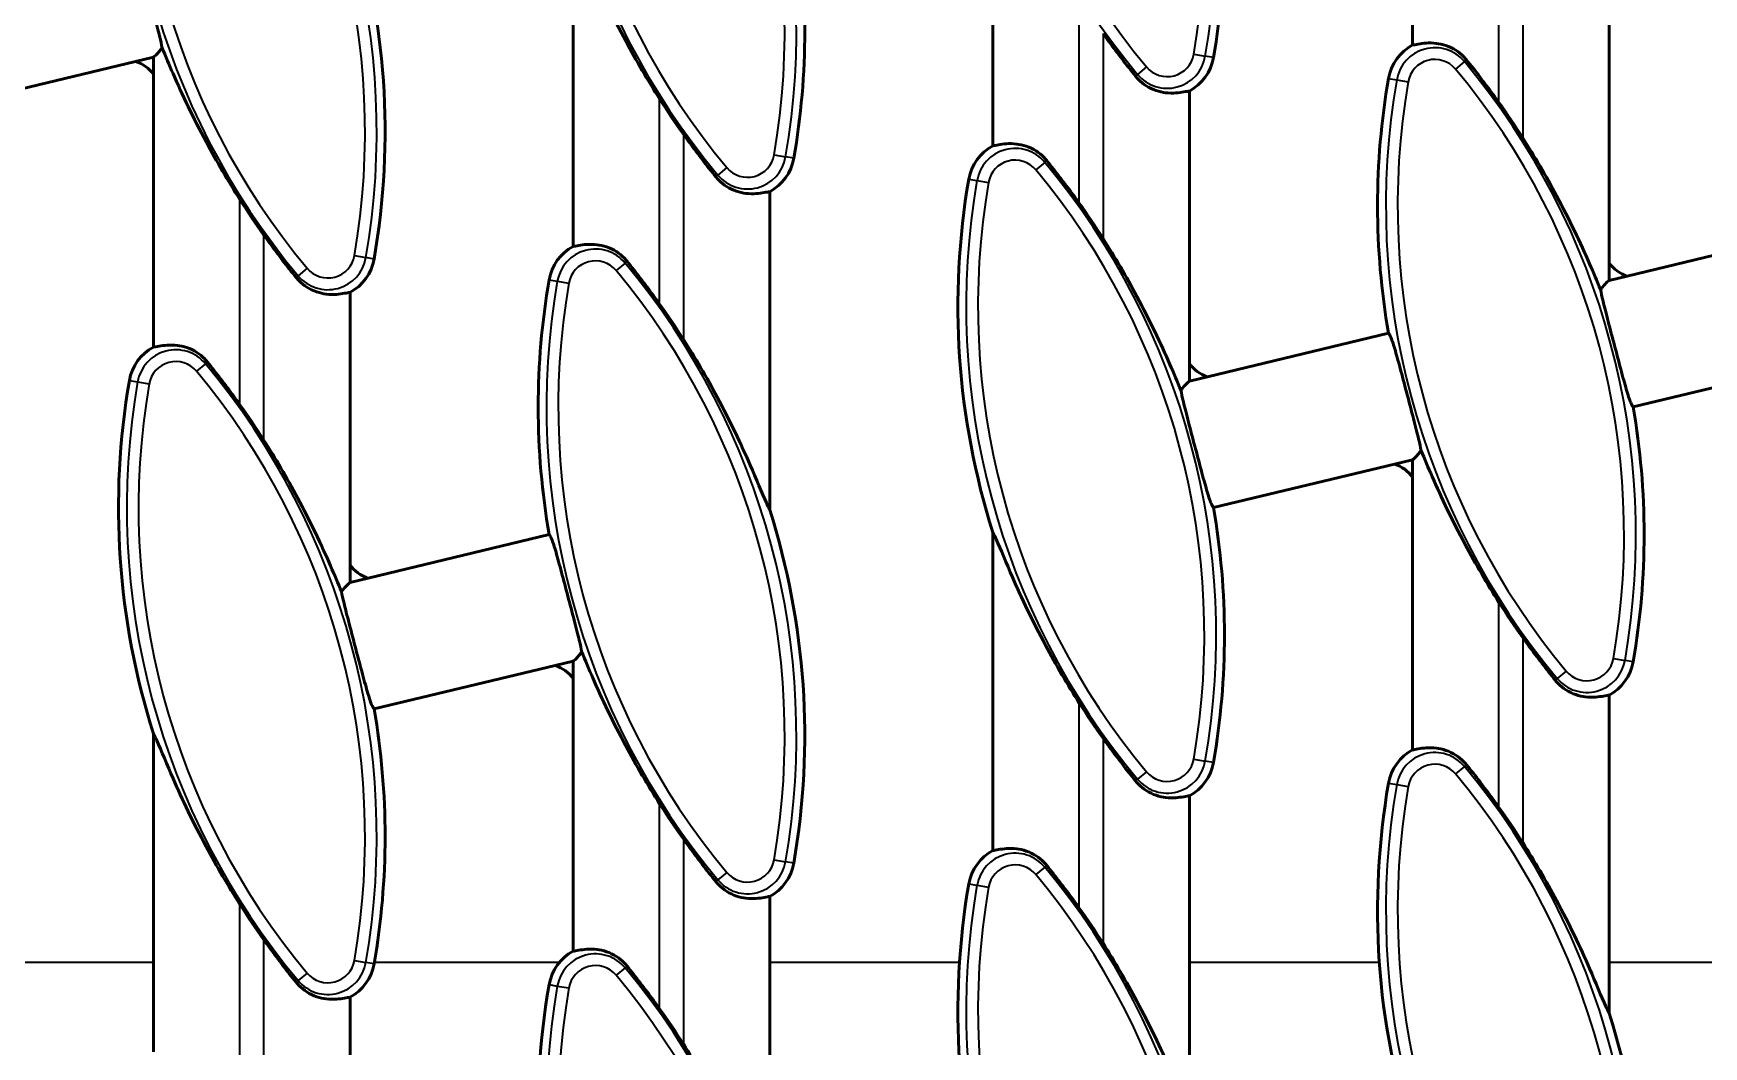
# Model space of a CAD drawing. Header units: millimetres. Extents: x 0 to 4362, y -130 to 2100.
# Drawn here: x 2454.7 to 2596.8, y 755.3 to 841.6 of the extents above; entities that cross this region are included whole.
import ezdxf

# ---------------------------------------------------------------- set-up
doc = ezdxf.new("R2010")
doc.units = ezdxf.units.MM
doc.header["$LTSCALE"] = 5
doc.layers.add('Sichtbar (ISO)', color=7, linetype='Continuous', lineweight=50)
doc.layers.add('Sichtbar schmal (ISO)', color=7, linetype='Continuous', lineweight=35)

msp = doc.modelspace()

# ---------------------------------------------------------------- linework, layer by layer
at = {"layer": 'Sichtbar (ISO)'}
for p, q in [((2572.021, 863.772), (2572.021, 840.576)), ((2536.307, 855.2), (2536.307, 832.005)), ((2500.593, 850.501), (2500.593, 823.433)), ((2588.736, 822.03), (2588.736, 845.226)), ((2463.34, 839.179), (2447.929, 835.48)), ((2464.878, 839.548), (2463.34, 839.179)), ((2464.878, 839.548), (2464.878, 838.057)), ((2464.878, 838.057), (2464.878, 814.862)), ((2553.021, 813.458), (2553.021, 836.654)), ((2517.307, 801.015), (2517.307, 828.083)), ((2590.274, 820.908), (2605.685, 824.607)), ((2588.736, 820.539), (2588.736, 822.03)), ((2588.736, 820.539), (2590.274, 820.908)), ((2481.593, 796.316), (2481.593, 819.511)), ((2554.56, 812.337), (2569.971, 816.036)), ((2553.021, 811.968), (2553.021, 813.458)), ((2606.197, 813.465), (2590.786, 809.766)), ((2553.021, 811.968), (2554.56, 812.337)), ((2570.483, 804.893), (2555.072, 801.195)), ((2572.021, 805.262), (2570.483, 804.893)), ((2572.021, 805.262), (2572.021, 803.772)), ((2572.021, 803.772), (2572.021, 780.576)), ((2483.131, 795.194), (2498.542, 798.893)), ((2536.307, 799.072), (2536.307, 772.005)), ((2481.593, 794.825), (2481.593, 796.316)), ((2481.593, 794.825), (2483.131, 795.194)), ((2499.055, 787.75), (2483.644, 784.052)), ((2500.593, 788.12), (2499.055, 787.75)), ((2500.593, 788.12), (2500.593, 786.629)), ((2500.593, 786.629), (2500.593, 763.433)), ((2588.736, 758.158), (2588.736, 785.226)), ((2464.878, 781.929), (2464.878, 754.862)), ((2553.021, 749.587), (2553.021, 776.654)), ((2517.307, 741.015), (2517.307, 768.083)), ((2481.593, 732.444), (2481.593, 759.511))]:
    msp.add_line(p, q, dxfattribs=at)
for centre, radius, start, end in [((2492.438, 850.336), 63.568, 350.18516, 9.83578), ((2421.01, 833.193), 63.568, 350.18516, 17.6286), ((2456.724, 841.764), 63.568, 350.18516, 9.83578), ((2573.908, 837.049), 4, 118.14254, 170.18516), ((2551.135, 840.181), 4, 298.14254, 350.18516), ((2632.604, 826.895), 63.568, 170.18516, 189.83578), ((2561.176, 869.752), 63.043, 212.39092, 215.6676), ((2528.153, 798.907), 63.043, 32.39092, 35.6676), ((2538.194, 828.478), 4, 118.14254, 170.18516), ((2515.42, 831.61), 4, 298.14254, 350.18516), ((2596.89, 818.323), 63.568, 170.18516, 197.6286), ((2525.461, 861.18), 63.043, 212.39092, 215.6676), ((2492.438, 790.336), 63.043, 32.39092, 35.6676), ((2502.479, 819.906), 4, 118.14254, 170.18516), ((2479.706, 823.038), 4, 298.14254, 350.18516), ((2561.176, 809.752), 63.568, 170.18516, 189.83578), ((2456.724, 781.764), 63.043, 32.39092, 35.6676), ((2466.765, 811.335), 4, 118.14254, 170.18516), ((2525.461, 801.18), 63.568, 170.18516, 197.6286), ((2421.01, 773.193), 63.043, 32.39092, 35.6676), ((2528.153, 798.907), 63.568, 350.18516, 9.83578), ((2456.724, 781.764), 63.568, 350.18516, 17.6286), ((2492.438, 790.336), 63.568, 350.18516, 9.83578), ((2632.604, 826.895), 63.043, 212.39092, 215.6676), ((2586.849, 788.753), 4, 298.14254, 350.18516), ((2421.01, 773.193), 63.568, 350.18516, 9.83578), ((2596.89, 818.323), 63.043, 212.39092, 215.6676), ((2573.908, 777.049), 4, 118.14254, 170.18516), ((2551.135, 780.181), 4, 298.14254, 350.18516), ((2632.604, 766.895), 63.568, 170.18516, 197.6286), ((2561.176, 809.752), 63.043, 212.39092, 215.6676), ((2528.153, 738.907), 63.043, 32.39092, 35.6676), ((2538.194, 768.478), 4, 118.14254, 170.18516), ((2515.42, 771.61), 4, 298.14254, 350.18516), ((2596.89, 758.323), 63.568, 170.18516, 197.6286), ((2525.461, 801.18), 63.043, 212.39092, 215.6676), ((2492.438, 730.336), 63.043, 32.39092, 35.6676), ((2502.479, 759.906), 4, 118.14254, 170.18516), ((2479.706, 763.038), 4, 298.14254, 350.18516), ((2561.176, 749.752), 63.568, 170.18516, 197.6286), ((2456.724, 721.764), 63.043, 32.39092, 35.6676), ((2528.153, 738.907), 63.568, 350.18516, 17.6286)]:
    msp.add_arc(centre, radius, start, end, dxfattribs=at)
for centre, major_axis in [((2462.427, 836.311), (1.864, 2.364)), ((2591.187, 823.776), (-1.864, -2.364)), ((2555.473, 815.204), (-1.864, -2.364)), ((2569.57, 802.026), (1.864, 2.364)), ((2484.044, 798.062), (-1.864, -2.364)), ((2498.141, 784.883), (1.864, 2.364))]:
    msp.add_ellipse(centre, major_axis=major_axis, ratio=0.9964365, start_param=5.9978889, end_param=6.643578, dxfattribs=at)
for points, knots in [([(2462.828, 850.321), (2462.883, 850.284), (2462.953, 850.161), (2463.144, 849.693), (2463.273, 849.289), (2463.546, 848.352), (2463.708, 847.758), (2464.056, 846.455), (2464.243, 845.746), (2464.593, 844.417), (2464.781, 843.707), (2465.122, 842.4), (2465.275, 841.801), (2465.479, 840.938), (2465.555, 840.589), (2465.599, 840.321)], [1.7192522, 1.7192522, 1.7192522, 1.7192522, 1.8793137, 1.8793137, 2.0858771, 2.0858771, 2.2920372, 2.2920372, 2.4981973, 2.4981973, 2.7044361, 2.7044361, 2.910675, 2.910675, 3.0785664, 3.0785664, 3.0785664, 3.0785664]), ([(2507.941, 835.98), (2506.952, 837.54), (2505.962, 839.227), (2503.982, 842.923), (2503.027, 844.936), (2501.76, 847.822), (2501.229, 849.12), (2500.781, 850.127), (2500.692, 850.32), (2500.611, 850.469), (2500.602, 850.485), (2500.593, 850.501)], [5.0571531, 5.0571531, 5.0571531, 5.0571531, 5.5983494, 5.5983494, 6.239433, 6.239433, 6.6427143, 6.6427143, 6.7428645, 6.7428645, 6.7559465, 6.7559465, 6.7559465, 6.7559465]), ([(2548.43, 837.927), (2547.664, 838.887), (2546.897, 839.887), (2546.025, 841.076), (2545.849, 841.318), (2545.673, 841.564)], [1.09829535, 1.09829535, 1.09829535, 1.09829535, 1.45268918, 1.45268918, 1.54121651, 1.54121651, 1.54121651, 1.54121651]), ([(2465.599, 840.321), (2465.575, 840.292), (2465.552, 840.262), (2465.297, 839.952), (2465.081, 839.714), (2464.917, 839.576), (2464.897, 839.561), (2464.878, 839.548)], [0.7002353, 0.7002353, 0.7002353, 0.7002353, 0.71793965, 0.71793965, 0.89397869, 0.89397869, 0.92025014, 0.92025014, 0.92025014, 0.92025014]), ([(2472.227, 827.409), (2471.237, 828.969), (2470.247, 830.656), (2468.268, 834.351), (2467.313, 836.365), (2466.222, 838.849), (2465.889, 839.634), (2465.599, 840.321)], [5.0571531, 5.0571531, 5.0571531, 5.0571531, 5.5983494, 5.5983494, 6.239433, 6.239433, 6.4973987, 6.4973987, 6.4973987, 6.4973987]), ([(2572.021, 840.576), (2572.126, 840.581), (2572.287, 840.614), (2572.877, 840.718), (2573.422, 840.794), (2574.288, 840.685), (2574.568, 840.627), (2575.142, 840.432), (2575.435, 840.293), (2575.926, 839.98), (2576.167, 839.789), (2576.464, 839.481), (2576.54, 839.394), (2576.613, 839.304)], [2.82851537, 2.82851537, 2.82851537, 2.82851537, 2.9796104, 2.9796104, 3.24690309, 3.24690309, 3.34987153, 3.34987153, 3.45283997, 3.45283997, 3.54324006, 3.54324006, 3.57659228, 3.57659228, 3.57659228, 3.57659228]), ([(2576.613, 839.304), (2577.379, 838.343), (2578.145, 837.343), (2579.018, 836.154), (2579.194, 835.912), (2579.37, 835.666)], [1.09829535, 1.09829535, 1.09829535, 1.09829535, 1.45268918, 1.45268918, 1.54121651, 1.54121651, 1.54121651, 1.54121651]), ([(2553.021, 836.654), (2552.917, 836.649), (2552.756, 836.616), (2552.166, 836.512), (2551.62, 836.436), (2550.754, 836.545), (2550.475, 836.603), (2549.901, 836.798), (2549.608, 836.937), (2549.117, 837.25), (2548.875, 837.441), (2548.579, 837.749), (2548.502, 837.836), (2548.43, 837.927)], [2.82851537, 2.82851537, 2.82851537, 2.82851537, 2.9796104, 2.9796104, 3.24690309, 3.24690309, 3.34987153, 3.34987153, 3.45283997, 3.45283997, 3.54324006, 3.54324006, 3.57659228, 3.57659228, 3.57659228, 3.57659228]), ([(2512.716, 829.355), (2511.95, 830.316), (2511.183, 831.316), (2510.31, 832.505), (2510.135, 832.747), (2509.959, 832.992)], [1.09829535, 1.09829535, 1.09829535, 1.09829535, 1.45268918, 1.45268918, 1.54121651, 1.54121651, 1.54121651, 1.54121651]), ([(2536.307, 832.005), (2536.412, 832.01), (2536.573, 832.043), (2537.162, 832.147), (2537.708, 832.223), (2538.574, 832.113), (2538.854, 832.056), (2539.427, 831.861), (2539.721, 831.722), (2540.212, 831.408), (2540.453, 831.217), (2540.75, 830.91), (2540.826, 830.822), (2540.898, 830.732)], [2.82851537, 2.82851537, 2.82851537, 2.82851537, 2.9796104, 2.9796104, 3.24690309, 3.24690309, 3.34987153, 3.34987153, 3.45283997, 3.45283997, 3.54324006, 3.54324006, 3.57659228, 3.57659228, 3.57659228, 3.57659228]), ([(2581.387, 832.679), (2582.377, 831.119), (2583.367, 829.431), (2585.346, 825.736), (2586.301, 823.723), (2587.392, 821.238), (2587.725, 820.453), (2588.015, 819.766)], [5.0571531, 5.0571531, 5.0571531, 5.0571531, 5.5983494, 5.5983494, 6.239433, 6.239433, 6.4973987, 6.4973987, 6.4973987, 6.4973987]), ([(2540.898, 830.732), (2541.664, 829.772), (2542.431, 828.772), (2543.304, 827.582), (2543.479, 827.34), (2543.656, 827.095)], [1.09829535, 1.09829535, 1.09829535, 1.09829535, 1.45268918, 1.45268918, 1.54121651, 1.54121651, 1.54121651, 1.54121651]), ([(2517.307, 828.083), (2517.202, 828.078), (2517.041, 828.045), (2516.452, 827.941), (2515.906, 827.865), (2515.04, 827.974), (2514.76, 828.031), (2514.187, 828.227), (2513.894, 828.366), (2513.402, 828.679), (2513.161, 828.87), (2512.865, 829.178), (2512.788, 829.265), (2512.716, 829.355)], [2.82851537, 2.82851537, 2.82851537, 2.82851537, 2.9796104, 2.9796104, 3.24690309, 3.24690309, 3.34987153, 3.34987153, 3.45283997, 3.45283997, 3.54324006, 3.54324006, 3.57659228, 3.57659228, 3.57659228, 3.57659228]), ([(2477.002, 820.784), (2476.235, 821.744), (2475.469, 822.744), (2474.596, 823.934), (2474.421, 824.176), (2474.244, 824.421)], [1.09829535, 1.09829535, 1.09829535, 1.09829535, 1.45268918, 1.45268918, 1.54121651, 1.54121651, 1.54121651, 1.54121651]), ([(2500.593, 823.433), (2500.697, 823.438), (2500.858, 823.471), (2501.448, 823.575), (2501.994, 823.651), (2502.86, 823.542), (2503.139, 823.485), (2503.713, 823.289), (2504.006, 823.15), (2504.497, 822.837), (2504.739, 822.646), (2505.035, 822.338), (2505.112, 822.251), (2505.184, 822.161)], [2.82851537, 2.82851537, 2.82851537, 2.82851537, 2.9796104, 2.9796104, 3.24690309, 3.24690309, 3.34987153, 3.34987153, 3.45283997, 3.45283997, 3.54324006, 3.54324006, 3.57659228, 3.57659228, 3.57659228, 3.57659228]), ([(2545.673, 824.107), (2546.662, 822.547), (2547.652, 820.86), (2549.632, 817.165), (2550.587, 815.151), (2551.678, 812.667), (2552.01, 811.882), (2552.301, 811.195)], [5.0571531, 5.0571531, 5.0571531, 5.0571531, 5.5983494, 5.5983494, 6.239433, 6.239433, 6.4973987, 6.4973987, 6.4973987, 6.4973987]), ([(2505.184, 822.161), (2505.95, 821.2), (2506.717, 820.2), (2507.589, 819.011), (2507.765, 818.769), (2507.941, 818.523)], [1.09829535, 1.09829535, 1.09829535, 1.09829535, 1.45268918, 1.45268918, 1.54121651, 1.54121651, 1.54121651, 1.54121651]), ([(2481.593, 819.511), (2481.488, 819.506), (2481.327, 819.473), (2480.737, 819.369), (2480.192, 819.293), (2479.326, 819.403), (2479.046, 819.46), (2478.473, 819.655), (2478.179, 819.794), (2477.688, 820.108), (2477.447, 820.299), (2477.15, 820.606), (2477.074, 820.693), (2477.002, 820.784)], [2.82851537, 2.82851537, 2.82851537, 2.82851537, 2.9796104, 2.9796104, 3.24690309, 3.24690309, 3.34987153, 3.34987153, 3.45283997, 3.45283997, 3.54324006, 3.54324006, 3.57659228, 3.57659228, 3.57659228, 3.57659228]), ([(2588.015, 819.766), (2588.071, 819.836), (2588.126, 819.902), (2588.332, 820.148), (2588.468, 820.298), (2588.639, 820.463), (2588.692, 820.509), (2588.736, 820.539)], [2.43992656, 2.43992656, 2.43992656, 2.43992656, 2.47945595, 2.47945595, 2.59585575, 2.59585575, 2.6615408, 2.6615408, 2.6615408, 2.6615408]), ([(2590.786, 809.766), (2590.732, 809.804), (2590.661, 809.926), (2590.471, 810.395), (2590.341, 810.799), (2590.068, 811.735), (2589.906, 812.329), (2589.558, 813.633), (2589.372, 814.342), (2589.021, 815.671), (2588.833, 816.38), (2588.492, 817.688), (2588.339, 818.286), (2588.135, 819.149), (2588.059, 819.498), (2588.015, 819.766)], [0.0465019, 0.0465019, 0.0465019, 0.0465019, 0.2065634, 0.2065634, 0.4131269, 0.4131269, 0.619287, 0.619287, 0.825447, 0.825447, 1.0316859, 1.0316859, 1.2379247, 1.2379247, 1.4058161, 1.4058161, 1.4058161, 1.4058161]), ([(2569.971, 816.036), (2570.025, 815.998), (2570.096, 815.876), (2570.286, 815.407), (2570.416, 815.003), (2570.689, 814.067), (2570.851, 813.472), (2571.199, 812.169), (2571.385, 811.46), (2571.736, 810.131), (2571.924, 809.422), (2572.265, 808.114), (2572.418, 807.515), (2572.622, 806.653), (2572.698, 806.303), (2572.742, 806.036)], [1.7192522, 1.7192522, 1.7192522, 1.7192522, 1.8793137, 1.8793137, 2.0858771, 2.0858771, 2.2920372, 2.2920372, 2.4981973, 2.4981973, 2.7044361, 2.7044361, 2.910675, 2.910675, 3.0785664, 3.0785664, 3.0785664, 3.0785664]), ([(2464.878, 814.862), (2464.983, 814.867), (2465.144, 814.9), (2465.734, 815.004), (2466.279, 815.08), (2467.146, 814.971), (2467.425, 814.913), (2467.999, 814.718), (2468.292, 814.579), (2468.783, 814.265), (2469.025, 814.075), (2469.321, 813.767), (2469.398, 813.68), (2469.47, 813.589)], [2.82851537, 2.82851537, 2.82851537, 2.82851537, 2.9796104, 2.9796104, 3.24690309, 3.24690309, 3.34987153, 3.34987153, 3.45283997, 3.45283997, 3.54324006, 3.54324006, 3.57659228, 3.57659228, 3.57659228, 3.57659228]), ([(2509.959, 815.536), (2510.948, 813.976), (2511.938, 812.288), (2513.918, 808.593), (2514.873, 806.58), (2516.14, 803.693), (2516.671, 802.396), (2517.118, 801.389), (2517.208, 801.196), (2517.289, 801.047), (2517.298, 801.031), (2517.307, 801.015)], [5.0571531, 5.0571531, 5.0571531, 5.0571531, 5.5983494, 5.5983494, 6.239433, 6.239433, 6.6427143, 6.6427143, 6.7428645, 6.7428645, 6.7559465, 6.7559465, 6.7559465, 6.7559465]), ([(2469.47, 813.589), (2470.236, 812.629), (2471.002, 811.629), (2471.875, 810.439), (2472.051, 810.198), (2472.227, 809.952)], [1.09829535, 1.09829535, 1.09829535, 1.09829535, 1.45268918, 1.45268918, 1.54121651, 1.54121651, 1.54121651, 1.54121651]), ([(2552.301, 811.195), (2552.351, 811.257), (2552.4, 811.317), (2552.606, 811.563), (2552.745, 811.717), (2552.921, 811.889), (2552.976, 811.936), (2553.021, 811.968)], [2.43795424, 2.43795424, 2.43795424, 2.43795424, 2.47356168, 2.47356168, 2.59214538, 2.59214538, 2.65998112, 2.65998112, 2.65998112, 2.65998112]), ([(2555.072, 801.195), (2555.017, 801.232), (2554.947, 801.355), (2554.756, 801.823), (2554.627, 802.227), (2554.354, 803.164), (2554.192, 803.758), (2553.844, 805.061), (2553.657, 805.77), (2553.306, 807.099), (2553.119, 807.809), (2552.778, 809.116), (2552.625, 809.715), (2552.42, 810.578), (2552.345, 810.927), (2552.301, 811.195)], [0.0465019, 0.0465019, 0.0465019, 0.0465019, 0.2065634, 0.2065634, 0.4131269, 0.4131269, 0.619287, 0.619287, 0.825447, 0.825447, 1.0316859, 1.0316859, 1.2379247, 1.2379247, 1.4058161, 1.4058161, 1.4058161, 1.4058161]), ([(2474.244, 806.965), (2475.234, 805.405), (2476.224, 803.717), (2478.204, 800.022), (2479.158, 798.008), (2480.249, 795.524), (2480.582, 794.739), (2480.872, 794.052)], [5.0571531, 5.0571531, 5.0571531, 5.0571531, 5.5983494, 5.5983494, 6.239433, 6.239433, 6.4973987, 6.4973987, 6.4973987, 6.4973987]), ([(2572.742, 806.036), (2572.718, 806.006), (2572.694, 805.977), (2572.44, 805.667), (2572.224, 805.428), (2572.06, 805.291), (2572.04, 805.275), (2572.021, 805.262)], [0.7002353, 0.7002353, 0.7002353, 0.7002353, 0.71793965, 0.71793965, 0.89397869, 0.89397869, 0.92025014, 0.92025014, 0.92025014, 0.92025014]), ([(2579.37, 793.123), (2578.38, 794.683), (2577.39, 796.37), (2575.411, 800.066), (2574.456, 802.079), (2573.365, 804.564), (2573.032, 805.349), (2572.742, 806.036)], [5.0571531, 5.0571531, 5.0571531, 5.0571531, 5.5983494, 5.5983494, 6.239433, 6.239433, 6.4973987, 6.4973987, 6.4973987, 6.4973987]), ([(2498.542, 798.893), (2498.597, 798.855), (2498.667, 798.733), (2498.858, 798.264), (2498.987, 797.86), (2499.26, 796.924), (2499.422, 796.329), (2499.77, 795.026), (2499.957, 794.317), (2500.308, 792.988), (2500.495, 792.279), (2500.837, 790.971), (2500.989, 790.373), (2501.194, 789.51), (2501.269, 789.161), (2501.314, 788.893)], [1.7192522, 1.7192522, 1.7192522, 1.7192522, 1.8793137, 1.8793137, 2.0858771, 2.0858771, 2.2920372, 2.2920372, 2.4981973, 2.4981973, 2.7044361, 2.7044361, 2.910675, 2.910675, 3.0785664, 3.0785664, 3.0785664, 3.0785664]), ([(2543.656, 784.551), (2542.666, 786.111), (2541.676, 787.799), (2539.696, 791.494), (2538.741, 793.508), (2537.474, 796.394), (2536.943, 797.691), (2536.496, 798.698), (2536.406, 798.891), (2536.325, 799.041), (2536.316, 799.057), (2536.307, 799.072)], [5.0571531, 5.0571531, 5.0571531, 5.0571531, 5.5983494, 5.5983494, 6.239433, 6.239433, 6.6427143, 6.6427143, 6.7428645, 6.7428645, 6.7559465, 6.7559465, 6.7559465, 6.7559465]), ([(2480.872, 794.052), (2480.923, 794.114), (2480.972, 794.174), (2481.178, 794.42), (2481.317, 794.574), (2481.493, 794.746), (2481.548, 794.793), (2481.593, 794.825)], [2.43795424, 2.43795424, 2.43795424, 2.43795424, 2.47356168, 2.47356168, 2.59214538, 2.59214538, 2.65998112, 2.65998112, 2.65998112, 2.65998112]), ([(2483.644, 784.052), (2483.589, 784.09), (2483.518, 784.212), (2483.328, 784.68), (2483.198, 785.085), (2482.925, 786.021), (2482.763, 786.615), (2482.415, 787.918), (2482.229, 788.627), (2481.878, 789.956), (2481.69, 790.666), (2481.349, 791.973), (2481.196, 792.572), (2480.992, 793.435), (2480.916, 793.784), (2480.872, 794.052)], [0.0465019, 0.0465019, 0.0465019, 0.0465019, 0.2065634, 0.2065634, 0.4131269, 0.4131269, 0.619287, 0.619287, 0.825447, 0.825447, 1.0316859, 1.0316859, 1.2379247, 1.2379247, 1.4058161, 1.4058161, 1.4058161, 1.4058161]), ([(2501.314, 788.893), (2501.29, 788.863), (2501.266, 788.834), (2501.011, 788.524), (2500.796, 788.286), (2500.631, 788.148), (2500.611, 788.132), (2500.593, 788.12)], [0.7002353, 0.7002353, 0.7002353, 0.7002353, 0.71793965, 0.71793965, 0.89397869, 0.89397869, 0.92025014, 0.92025014, 0.92025014, 0.92025014]), ([(2507.941, 775.98), (2506.952, 777.54), (2505.962, 779.227), (2503.982, 782.923), (2503.027, 784.936), (2501.936, 787.421), (2501.604, 788.206), (2501.314, 788.893)], [5.0571531, 5.0571531, 5.0571531, 5.0571531, 5.5983494, 5.5983494, 6.239433, 6.239433, 6.4973987, 6.4973987, 6.4973987, 6.4973987]), ([(2584.144, 786.498), (2583.378, 787.459), (2582.612, 788.459), (2581.739, 789.648), (2581.563, 789.89), (2581.387, 790.135)], [1.09829535, 1.09829535, 1.09829535, 1.09829535, 1.45268918, 1.45268918, 1.54121651, 1.54121651, 1.54121651, 1.54121651]), ([(2588.736, 785.226), (2588.631, 785.22), (2588.47, 785.188), (2587.88, 785.084), (2587.335, 785.007), (2586.469, 785.117), (2586.189, 785.174), (2585.615, 785.369), (2585.322, 785.509), (2584.831, 785.822), (2584.59, 786.013), (2584.293, 786.32), (2584.217, 786.408), (2584.144, 786.498)], [2.82851537, 2.82851537, 2.82851537, 2.82851537, 2.9796104, 2.9796104, 3.24690309, 3.24690309, 3.34987153, 3.34987153, 3.45283997, 3.45283997, 3.54324006, 3.54324006, 3.57659228, 3.57659228, 3.57659228, 3.57659228]), ([(2472.227, 767.409), (2471.237, 768.969), (2470.247, 770.656), (2468.268, 774.351), (2467.313, 776.365), (2466.045, 779.251), (2465.515, 780.548), (2465.067, 781.555), (2464.977, 781.748), (2464.896, 781.898), (2464.887, 781.914), (2464.878, 781.929)], [5.0571531, 5.0571531, 5.0571531, 5.0571531, 5.5983494, 5.5983494, 6.239433, 6.239433, 6.6427143, 6.6427143, 6.7428645, 6.7428645, 6.7559465, 6.7559465, 6.7559465, 6.7559465]), ([(2548.43, 777.927), (2547.664, 778.887), (2546.897, 779.887), (2546.025, 781.076), (2545.849, 781.318), (2545.673, 781.564)], [1.09829535, 1.09829535, 1.09829535, 1.09829535, 1.45268918, 1.45268918, 1.54121651, 1.54121651, 1.54121651, 1.54121651]), ([(2572.021, 780.576), (2572.126, 780.581), (2572.287, 780.614), (2572.877, 780.718), (2573.422, 780.794), (2574.288, 780.685), (2574.568, 780.627), (2575.142, 780.432), (2575.435, 780.293), (2575.926, 779.98), (2576.167, 779.789), (2576.464, 779.481), (2576.54, 779.394), (2576.613, 779.304)], [2.82851537, 2.82851537, 2.82851537, 2.82851537, 2.9796104, 2.9796104, 3.24690309, 3.24690309, 3.34987153, 3.34987153, 3.45283997, 3.45283997, 3.54324006, 3.54324006, 3.57659228, 3.57659228, 3.57659228, 3.57659228]), ([(2576.613, 779.304), (2577.379, 778.343), (2578.145, 777.343), (2579.018, 776.154), (2579.194, 775.912), (2579.37, 775.666)], [1.09829535, 1.09829535, 1.09829535, 1.09829535, 1.45268918, 1.45268918, 1.54121651, 1.54121651, 1.54121651, 1.54121651]), ([(2553.021, 776.654), (2552.917, 776.649), (2552.756, 776.616), (2552.166, 776.512), (2551.62, 776.436), (2550.754, 776.545), (2550.475, 776.603), (2549.901, 776.798), (2549.608, 776.937), (2549.117, 777.25), (2548.875, 777.441), (2548.579, 777.749), (2548.502, 777.836), (2548.43, 777.927)], [2.82851537, 2.82851537, 2.82851537, 2.82851537, 2.9796104, 2.9796104, 3.24690309, 3.24690309, 3.34987153, 3.34987153, 3.45283997, 3.45283997, 3.54324006, 3.54324006, 3.57659228, 3.57659228, 3.57659228, 3.57659228]), ([(2512.716, 769.355), (2511.95, 770.316), (2511.183, 771.316), (2510.31, 772.505), (2510.135, 772.747), (2509.959, 772.992)], [1.09829535, 1.09829535, 1.09829535, 1.09829535, 1.45268918, 1.45268918, 1.54121651, 1.54121651, 1.54121651, 1.54121651]), ([(2536.307, 772.005), (2536.412, 772.01), (2536.573, 772.043), (2537.162, 772.147), (2537.708, 772.223), (2538.574, 772.113), (2538.854, 772.056), (2539.427, 771.861), (2539.721, 771.722), (2540.212, 771.408), (2540.453, 771.217), (2540.75, 770.91), (2540.826, 770.822), (2540.898, 770.732)], [2.82851537, 2.82851537, 2.82851537, 2.82851537, 2.9796104, 2.9796104, 3.24690309, 3.24690309, 3.34987153, 3.34987153, 3.45283997, 3.45283997, 3.54324006, 3.54324006, 3.57659228, 3.57659228, 3.57659228, 3.57659228]), ([(2581.387, 772.679), (2582.377, 771.119), (2583.367, 769.431), (2585.346, 765.736), (2586.301, 763.723), (2587.569, 760.836), (2588.099, 759.539), (2588.547, 758.532), (2588.637, 758.339), (2588.718, 758.19), (2588.727, 758.173), (2588.736, 758.158)], [5.0571531, 5.0571531, 5.0571531, 5.0571531, 5.5983494, 5.5983494, 6.239433, 6.239433, 6.6427143, 6.6427143, 6.7428645, 6.7428645, 6.7559465, 6.7559465, 6.7559465, 6.7559465]), ([(2540.898, 770.732), (2541.664, 769.772), (2542.431, 768.772), (2543.304, 767.582), (2543.479, 767.34), (2543.656, 767.095)], [1.09829535, 1.09829535, 1.09829535, 1.09829535, 1.45268918, 1.45268918, 1.54121651, 1.54121651, 1.54121651, 1.54121651]), ([(2517.307, 768.083), (2517.202, 768.078), (2517.041, 768.045), (2516.452, 767.941), (2515.906, 767.865), (2515.04, 767.974), (2514.76, 768.031), (2514.187, 768.227), (2513.894, 768.366), (2513.402, 768.679), (2513.161, 768.87), (2512.865, 769.178), (2512.788, 769.265), (2512.716, 769.355)], [2.82851537, 2.82851537, 2.82851537, 2.82851537, 2.9796104, 2.9796104, 3.24690309, 3.24690309, 3.34987153, 3.34987153, 3.45283997, 3.45283997, 3.54324006, 3.54324006, 3.57659228, 3.57659228, 3.57659228, 3.57659228]), ([(2477.002, 760.784), (2476.235, 761.744), (2475.469, 762.744), (2474.596, 763.934), (2474.421, 764.176), (2474.244, 764.421)], [1.09829535, 1.09829535, 1.09829535, 1.09829535, 1.45268918, 1.45268918, 1.54121651, 1.54121651, 1.54121651, 1.54121651]), ([(2500.593, 763.433), (2500.697, 763.438), (2500.858, 763.471), (2501.448, 763.575), (2501.994, 763.651), (2502.86, 763.542), (2503.139, 763.485), (2503.713, 763.289), (2504.006, 763.15), (2504.497, 762.837), (2504.739, 762.646), (2505.035, 762.338), (2505.112, 762.251), (2505.184, 762.161)], [2.82851537, 2.82851537, 2.82851537, 2.82851537, 2.9796104, 2.9796104, 3.24690309, 3.24690309, 3.34987153, 3.34987153, 3.45283997, 3.45283997, 3.54324006, 3.54324006, 3.57659228, 3.57659228, 3.57659228, 3.57659228]), ([(2545.673, 764.107), (2546.662, 762.547), (2547.652, 760.86), (2549.632, 757.165), (2550.587, 755.151), (2551.854, 752.265), (2552.385, 750.968), (2552.833, 749.961), (2552.922, 749.768), (2553.004, 749.618), (2553.013, 749.602), (2553.021, 749.587)], [5.0571531, 5.0571531, 5.0571531, 5.0571531, 5.5983494, 5.5983494, 6.239433, 6.239433, 6.6427143, 6.6427143, 6.7428645, 6.7428645, 6.7559465, 6.7559465, 6.7559465, 6.7559465]), ([(2505.184, 762.161), (2505.95, 761.2), (2506.717, 760.2), (2507.589, 759.011), (2507.765, 758.769), (2507.941, 758.523)], [1.09829535, 1.09829535, 1.09829535, 1.09829535, 1.45268918, 1.45268918, 1.54121651, 1.54121651, 1.54121651, 1.54121651]), ([(2481.593, 759.511), (2481.488, 759.506), (2481.327, 759.473), (2480.737, 759.369), (2480.192, 759.293), (2479.326, 759.403), (2479.046, 759.46), (2478.473, 759.655), (2478.179, 759.794), (2477.688, 760.108), (2477.447, 760.299), (2477.15, 760.606), (2477.074, 760.693), (2477.002, 760.784)], [2.82851537, 2.82851537, 2.82851537, 2.82851537, 2.9796104, 2.9796104, 3.24690309, 3.24690309, 3.34987153, 3.34987153, 3.45283997, 3.45283997, 3.54324006, 3.54324006, 3.57659228, 3.57659228, 3.57659228, 3.57659228]), ([(2509.959, 755.536), (2510.948, 753.976), (2511.938, 752.288), (2513.918, 748.593), (2514.873, 746.58), (2516.14, 743.693), (2516.671, 742.396), (2517.118, 741.389), (2517.208, 741.196), (2517.289, 741.047), (2517.298, 741.031), (2517.307, 741.015)], [5.0571531, 5.0571531, 5.0571531, 5.0571531, 5.5983494, 5.5983494, 6.239433, 6.239433, 6.6427143, 6.6427143, 6.7428645, 6.7428645, 6.7559465, 6.7559465, 6.7559465, 6.7559465])]:
    msp.add_open_spline(points, degree=3, knots=knots, dxfattribs=at)
at = {"layer": 'Sichtbar schmal (ISO)'}
for p, q in [((2579.37, 835.666), (2579.37, 853.123)), ((2581.387, 850.135), (2581.387, 832.679)), ((2543.656, 827.095), (2543.656, 844.551)), ((2545.673, 841.564), (2545.673, 824.107)), ((2549.371, 838.711), (2548.606, 838.073)), ((2553.397, 839.79), (2554.379, 839.62)), ((2555.076, 839.499), (2554.379, 839.62)), ((2576.437, 839.157), (2575.672, 838.519)), ((2576.613, 839.304), (2576.437, 839.157)), ((2548.43, 837.927), (2548.606, 838.073)), ((2569.967, 837.731), (2570.664, 837.61)), ((2570.664, 837.61), (2571.645, 837.44)), ((2507.941, 818.523), (2507.941, 835.98)), ((2509.959, 832.992), (2509.959, 815.536)), ((2513.657, 830.14), (2512.891, 829.502)), ((2517.683, 831.218), (2518.665, 831.049)), ((2519.362, 830.928), (2518.665, 831.049)), ((2540.723, 830.586), (2539.958, 829.948)), ((2540.898, 830.732), (2540.723, 830.586)), ((2512.716, 829.355), (2512.891, 829.502)), ((2534.252, 829.159), (2534.949, 829.039)), ((2534.949, 829.039), (2535.931, 828.869)), ((2472.227, 809.952), (2472.227, 827.409)), ((2474.244, 824.421), (2474.244, 806.965)), ((2477.942, 821.568), (2477.177, 820.93)), ((2481.969, 822.647), (2482.95, 822.477)), ((2483.648, 822.357), (2482.95, 822.477)), ((2505.008, 822.014), (2504.243, 821.376)), ((2505.184, 822.161), (2505.008, 822.014)), ((2477.002, 820.784), (2477.177, 820.93)), ((2498.538, 820.588), (2499.235, 820.467)), ((2499.235, 820.467), (2500.217, 820.298)), ((2469.294, 813.443), (2468.529, 812.805)), ((2469.47, 813.589), (2469.294, 813.443)), ((2462.824, 812.017), (2463.521, 811.896)), ((2463.521, 811.896), (2464.503, 811.726)), ((2579.37, 775.666), (2579.37, 793.123)), ((2581.387, 790.135), (2581.387, 772.679)), ((2589.112, 788.361), (2590.093, 788.191)), ((2590.79, 788.071), (2590.093, 788.191)), ((2584.144, 786.498), (2584.32, 786.645)), ((2585.085, 787.282), (2584.32, 786.645)), ((2543.656, 767.095), (2543.656, 784.551)), ((2545.673, 781.564), (2545.673, 764.107)), ((2553.397, 779.79), (2554.379, 779.62)), ((2555.076, 779.499), (2554.379, 779.62)), ((2576.437, 779.157), (2575.672, 778.519)), ((2576.613, 779.304), (2576.437, 779.157)), ((2548.43, 777.927), (2548.606, 778.073)), ((2549.371, 778.711), (2548.606, 778.073)), ((2569.967, 777.731), (2570.664, 777.61)), ((2570.664, 777.61), (2571.645, 777.44)), ((2507.941, 758.523), (2507.941, 775.98)), ((2509.959, 772.992), (2509.959, 755.536)), ((2517.683, 771.218), (2518.665, 771.049)), ((2519.362, 770.928), (2518.665, 771.049)), ((2540.723, 770.586), (2539.958, 769.948)), ((2540.898, 770.732), (2540.723, 770.586)), ((2512.716, 769.355), (2512.891, 769.502)), ((2513.657, 770.14), (2512.891, 769.502)), ((2534.252, 769.159), (2534.949, 769.039)), ((2534.949, 769.039), (2535.931, 768.869)), ((2472.227, 749.952), (2472.227, 767.409)), ((2474.244, 764.421), (2474.244, 746.965)), ((2464.878, 762.473), (2448.827, 762.473)), ((2481.969, 762.647), (2482.95, 762.477)), ((2483.648, 762.357), (2482.95, 762.477)), ((2499.412, 762.473), (2483.668, 762.473)), ((2505.008, 762.014), (2504.243, 761.376)), ((2505.184, 762.161), (2505.008, 762.014)), ((2533.457, 762.473), (2517.307, 762.473)), ((2569.19, 762.473), (2553.021, 762.473)), ((2606.092, 762.473), (2588.736, 762.473)), ((2477.002, 760.784), (2477.177, 760.93)), ((2477.942, 761.568), (2477.177, 760.93)), ((2498.538, 760.588), (2499.235, 760.467)), ((2499.235, 760.467), (2500.217, 760.298))]:
    msp.add_line(p, q, dxfattribs=at)
for centre, radius, start, end in [((2492.438, 850.336), 61.864, 350.18516, 39.81484), ((2492.438, 850.336), 62.861, 350.18516, 39.81484), ((2596.89, 878.323), 62.861, 170.18516, 219.81484), ((2596.89, 878.323), 61.864, 170.18516, 219.81484), ((2456.724, 841.764), 61.864, 350.18516, 39.81484), ((2456.724, 841.764), 62.861, 350.18516, 39.81484), ((2561.176, 869.752), 62.861, 170.18516, 219.81484), ((2561.176, 869.752), 61.864, 170.18516, 219.81484), ((2421.01, 833.193), 61.864, 350.18516, 39.81484), ((2421.01, 833.193), 62.861, 350.18516, 39.81484), ((2525.461, 861.18), 62.861, 170.18516, 219.81484), ((2525.461, 861.18), 61.864, 170.18516, 219.81484), ((2573.908, 837.049), 3.292, 39.81484, 170.18516), ((2551.135, 840.181), 3.292, 219.81484, 350.18516), ((2551.135, 840.181), 2.296, 219.81484, 350.18516), ((2573.908, 837.049), 2.296, 39.81484, 170.18516), ((2528.153, 798.907), 62.861, 350.18516, 39.81484), ((2632.604, 826.895), 62.861, 170.18516, 219.81484), ((2632.604, 826.895), 61.864, 170.18516, 219.81484), ((2528.153, 798.907), 61.864, 350.18516, 39.81484), ((2538.194, 828.478), 3.292, 39.81484, 170.18516), ((2515.42, 831.61), 3.292, 219.81484, 350.18516), ((2515.42, 831.61), 2.296, 219.81484, 350.18516), ((2538.194, 828.478), 2.296, 39.81484, 170.18516), ((2492.438, 790.336), 62.861, 350.18516, 39.81484), ((2596.89, 818.323), 62.861, 170.18516, 219.81484), ((2596.89, 818.323), 61.864, 170.18516, 219.81484), ((2492.438, 790.336), 61.864, 350.18516, 39.81484), ((2502.479, 819.906), 3.292, 39.81484, 170.18516), ((2479.706, 823.038), 3.292, 219.81484, 350.18516), ((2479.706, 823.038), 2.296, 219.81484, 350.18516), ((2502.479, 819.906), 2.296, 39.81484, 170.18516), ((2456.724, 781.764), 62.861, 350.18516, 39.81484), ((2561.176, 809.752), 62.861, 170.18516, 219.81484), ((2561.176, 809.752), 61.864, 170.18516, 219.81484), ((2456.724, 781.764), 61.864, 350.18516, 39.81484), ((2466.765, 811.335), 3.292, 39.81484, 170.18516), ((2466.765, 811.335), 2.296, 39.81484, 170.18516), ((2421.01, 773.193), 62.861, 350.18516, 39.81484), ((2525.461, 801.18), 62.861, 170.18516, 219.81484), ((2525.461, 801.18), 61.864, 170.18516, 219.81484), ((2421.01, 773.193), 61.864, 350.18516, 39.81484), ((2586.849, 788.753), 3.292, 219.81484, 350.18516), ((2586.849, 788.753), 2.296, 219.81484, 350.18516), ((2573.908, 777.049), 3.292, 39.81484, 170.18516), ((2551.135, 780.181), 3.292, 219.81484, 350.18516), ((2551.135, 780.181), 2.296, 219.81484, 350.18516), ((2573.908, 777.049), 2.296, 39.81484, 170.18516), ((2528.153, 738.907), 62.861, 350.18516, 39.81484), ((2632.604, 766.895), 62.861, 170.18516, 219.81484), ((2528.153, 738.907), 61.864, 350.18516, 39.81484), ((2632.604, 766.895), 61.864, 170.18516, 219.81484), ((2538.194, 768.478), 3.292, 39.81484, 170.18516), ((2515.42, 771.61), 3.292, 219.81484, 350.18516), ((2515.42, 771.61), 2.296, 219.81484, 350.18516), ((2538.194, 768.478), 2.296, 39.81484, 170.18516), ((2492.438, 730.336), 62.861, 350.18516, 39.81484), ((2596.89, 758.323), 62.861, 170.18516, 219.81484), ((2492.438, 730.336), 61.864, 350.18516, 39.81484), ((2596.89, 758.323), 61.864, 170.18516, 219.81484), ((2479.706, 763.038), 3.292, 219.81484, 350.18516), ((2479.706, 763.038), 2.296, 219.81484, 350.18516), ((2502.479, 759.906), 3.292, 39.81484, 170.18516), ((2502.479, 759.906), 2.296, 39.81484, 170.18516), ((2456.724, 721.764), 62.861, 350.18516, 39.81484), ((2561.176, 749.752), 62.861, 170.18516, 219.81484), ((2456.724, 721.764), 61.864, 350.18516, 39.81484), ((2561.176, 749.752), 61.864, 170.18516, 219.81484)]:
    msp.add_arc(centre, radius, start, end, dxfattribs=at)

doc.saveas('drawing.dxf')
